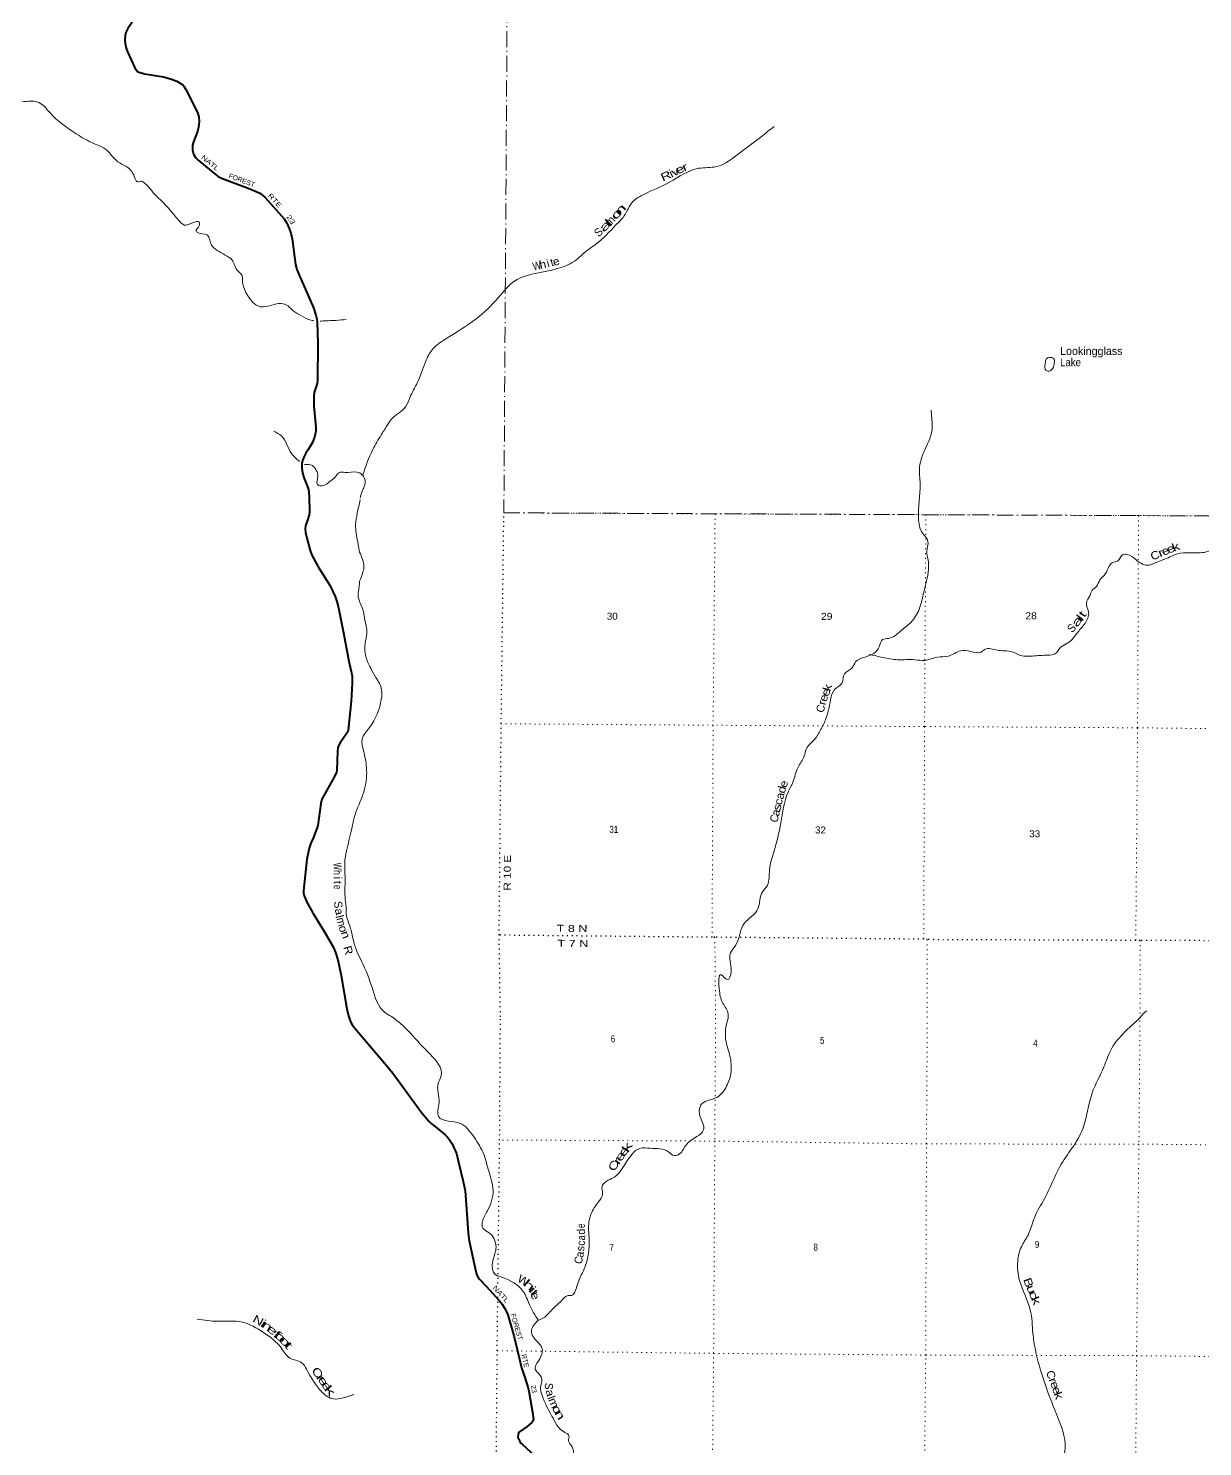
# Model space of a CAD drawing. Header units: feet. Extents: x -254670 to 6, y -549186 to -364975.
# Drawn here: x -167054 to -137716, y -513723 to -478276 of the extents above; entities that cross this region are included whole.
import ezdxf
from ezdxf.enums import TextEntityAlignment as Align

# ---------------------------------------------------------------- set-up
doc = ezdxf.new("R2010")
doc.units = ezdxf.units.FT
doc.header["$LTSCALE"] = 80
doc.linetypes.add('DOT_DASHED', pattern=[7.7, 5, -1.2, 0.3, -1.2])
doc.linetypes.add('DOTTED', pattern=[1.5, 0.3, -1.2])
for name, color, linetype, lineweight in [('26', 7, 'Continuous', 40), ('39', 7, 'Continuous', 13), ('44', 7, 'DOT_DASHED', 13), ('6', 7, 'DOTTED', 25), ('7', 7, 'DOTTED', 13)]:
    doc.layers.add(name, color=color, linetype=linetype, lineweight=lineweight)
doc.layers.add('27', color=7, linetype='Continuous')
doc.layers.add('41', color=7, linetype='Continuous')

msp = doc.modelspace()

# ---------------------------------------------------------------- linework, layer by layer
at = {"layer": '26'}
for points in [[(-164422.24, -478063.03), (-164567.14, -478277.39), (-164615.58, -478376.47), (-164638.89, -478456.86), (-164643.3, -478558.93), (-164632.91, -478657.26), (-164607.1, -478770.08), (-164576.11, -478866.64), (-164392.27, -479262.97), (-164349.37, -479322.6), (-164317.54, -479358.68), (-164263.73, -479382.61), (-164151.65, -479412.76), (-163677.06, -479489.42), (-163480.53, -479547.13), (-163346.01, -479597.97), (-163233.42, -479662.16), (-163196.55, -479687.71), (-163169.65, -479720.61), (-163118.4, -479805.77), (-162830.82, -480382.66), (-162797.48, -480490.83), (-162790.66, -480599.87), (-162800.47, -480748.07), (-162825.06, -480856.55), (-162925.63, -481112.63), (-162949.94, -481196.74), (-162949.94, -481286.47), (-162949.55, -481319.21), (-162926.02, -481418.08), (-162900.61, -481464.45), (-162875.02, -481504.62), (-162807.94, -481569.14), (-162618.34, -481727.84), (-162389.44, -481918.68), (-162308.73, -481975.94), (-162225.91, -482020.58), (-161560.38, -482271.66), (-161360.56, -482351.81), (-161272.93, -482393.2), (-161198.2, -482450.03), (-161138.42, -482506.86), (-160660.86, -483038.9), (-160592.87, -483145.48), (-160540.69, -483278.94), (-160497.21, -483396.73), (-160460.78, -483534.67), (-160382.31, -484173.88), (-160343.27, -484304.55), (-160302.16, -484403.51), (-159932.91, -485264.24), (-159872.35, -485443.5), (-159845.54, -485544.38), (-159839.57, -485610.19), (-159824.71, -486164.74), (-159830.6, -487072.86), (-159841.63, -487152.43), (-159911.31, -487374.97), (-159924.78, -487476.93), (-159922.95, -487719.89), (-159892, -488067.53), (-159875.44, -488248.38), (-159870.96, -488339.61), (-159885.9, -488414.39), (-159906.83, -488492.16), (-159959.23, -488629.1), (-160056.86, -488792.14)], [(-160056.86, -488792.14), (-160109.89, -488880.7), (-160169.89, -488994.67), (-160201.28, -489076.94), (-160219.21, -489154.71), (-160220.71, -489266.86), (-160208.68, -489383.75), (-160174.37, -489504.67), (-160084.69, -489711.06), (-160058.06, -489804.77), (-160045.83, -489878.56), (-160041.68, -489989.64), (-160029.39, -490349.67), (-160039.64, -490431.38), (-160078.95, -490565.54), (-160128.04, -490711.6), (-160137.15, -490791.89), (-160131.03, -490879.1), (-160102.79, -490984.95), (-160013.64, -491329.11), (-159968.11, -491442.93), (-159816.74, -491732.49), (-159514.25, -492213.13), (-159446.48, -492347.76), (-159392.31, -492479.29), (-159347.83, -492599.01), (-159306.6, -492759.16), (-159191.51, -493340.48), (-159045.87, -494090.74), (-158986, -494346.28), (-158972.67, -494413.14), (-158963.7, -494487.92), (-158964.56, -494637.61), (-158986.68, -495089.17), (-159067.41, -495813.25), (-159075.8, -495856.37), (-159093.73, -495895.25), (-159185.65, -496026.99), (-159267.11, -496131.55), (-159307.61, -496208.58), (-159320.92, -496260.17), (-159328.95, -496350.94)], [(-159328.95, -496350.94), (-159351.19, -496816.55), (-159358.28, -496862.89), (-159376.22, -496907.76), (-159445.55, -497050.59), (-159692.09, -497482.01), (-159725.97, -497544.87), (-159749.74, -497648.13), (-159826.11, -498201.43), (-159845.66, -498277.7), (-159942.02, -498511.73), (-159996.5, -498644.11), (-160034.55, -498765.87), (-160093.16, -499038.39), (-160182.56, -499834.67), (-160181.84, -499885.45), (-160166.89, -499957.24), (-160100.84, -500112.5), (-159941, -500401.09), (-159668.12, -500829.26), (-159443.12, -501230.89), (-159383.71, -501375.04), (-159323.75, -501559.26), (-159237.03, -501949.58), (-159098.1, -502778.08), (-159055.42, -502954.6)], [(-159055.42, -502954.6), (-159024.51, -503054.62), (-158997.96, -503122.94), (-158965.72, -503179.87), (-158858.86, -503315.99)], [(-158858.86, -503315.99), (-158099.62, -504201.59), (-157946.2, -504384.96), (-157769.1, -504642.71), (-157274.78, -505309.5)], [(-157274.78, -505309.5), (-157219.6, -505383.93), (-157048.24, -505587.46), (-156988.23, -505644.92), (-156880.59, -505732.76), (-156642.37, -505928.31), (-156577.22, -505993.09), (-156514.47, -506082.41), (-156469.8, -506156.18), (-156412.67, -506267.85), (-156383.96, -506335.76), (-156360.76, -506395.56), (-156308.66, -506610.1)], [(-156308.66, -506610.1), (-156189.94, -507098.92), (-156141.21, -507328.25), (-156099.83, -507904.3), (-156066.21, -508388.24), (-156038.11, -508578.01), (-155874.63, -509344.63), (-155846.24, -509436), (-155820.14, -509493.46), (-155785.41, -509539.76), (-155615.9, -509713.17), (-155288.96, -510069.96), (-155218.48, -510160.78), (-155139.71, -510285.43), (-155108.85, -510351.45), (-155076.28, -510426.24), (-154914.72, -510979.01), (-154734.22, -511750.67), (-154674.94, -511919.57), (-154576.27, -512225.14), (-154546.35, -512332.52), (-154452.29, -512915.5)], [(-154452.29, -512915.5), (-154439.85, -512992.59), (-154436.72, -513032.49), (-154438.66, -513061.88), (-154449.1, -513085.38), (-154478.59, -513120.89), (-154593.36, -513218.73), (-154780.48, -513354.38), (-154792.35, -513363.55), (-154805.4, -513384.44), (-154819.76, -513426.23), (-154822.37, -513474.55), (-154813.35, -513510.81), (-154795.62, -513560.09), (-154764.3, -513609.71), (-154746.03, -513633.22), (-154705.92, -513671.89), (-154013.54, -514305.36)]]:
    msp.add_lwpolyline(points, dxfattribs=at)
at = {"layer": '39'}
for points in [[(-175141.88, -475950.64), (-174855.82, -476174.91), (-174592.63, -476442.23), (-174140.95, -476763.26), (-173885.39, -476719.02), (-173560.21, -476506.51), (-172955.09, -476475.03), (-172098.88, -476716.79), (-171740.04, -477089.35), (-171631.1, -477554.43), (-171826.81, -477914.65), (-171902.78, -478123.06), (-171708.78, -478243.13), (-171486.7, -478369.45), (-171072.62, -478615.83), (-170796.05, -478712.43), (-170667.32, -478956.6), (-170421.48, -479388.57), (-170201.14, -479480.71), (-170093.81, -479634.28), (-169826.1, -480096.56), (-169143.2, -480401.3), (-168441.69, -480378.6), (-168022.34, -480203), (-167610.01, -480155.95), (-167147.42, -480105.28), (-166789.93, -480132.17), (-166518.56, -480381.46), (-165857.48, -480909.09), (-165417.3, -481157.69), (-165148.96, -481280.35), (-164817.92, -481608.48), (-164440.39, -481902.8), (-164293.29, -482110.94), (-164248.94, -482093.19), (-164206.86, -482107.59), (-163915.75, -482403.25), (-163592.69, -482725.29), (-163421.42, -482925.58), (-163309.92, -483059.08), (-163152.18, -483190.93), (-162950.79, -483134.21), (-162787.91, -483121.41), (-162806.93, -483241.84), (-162861.97, -483341.89), (-162753.91, -483401.01), (-162581.44, -483446.56), (-162474.87, -483698.59), (-162337.19, -483824.26), (-162135.15, -483944.4), (-161963.3, -484070.33), (-161903.97, -484193.38), (-161842.61, -484314.43), (-161713.13, -484462.14), (-161700.32, -484625.02), (-161673.19, -484753.85), (-161488.77, -485072.8), (-161321.06, -485214.78), (-161029.62, -485206.99), (-160796.1, -485154.54), (-160597.45, -485192.26), (-160479.7, -485297.67), (-160287.8, -485429.79), (-160049.61, -485552.21), (-159930.89, -485580.83)], [(-158705.33, -489449.05), (-158446.67, -488798.87), (-158240.07, -488438.61), (-158095.03, -488208.56), (-157966.52, -488026.64), (-157629.45, -487737.94), (-157516.52, -487489.5), (-157336.18, -487135.04), (-157132.3, -486613.83), (-156964.46, -486307.54), (-156631.6, -486040.93), (-155869.36, -485538.74), (-155316.61, -485012.57), (-154885.61, -484579.87), (-154477.01, -484420.54), (-153806.39, -484273.6), (-153363.05, -484058.26), (-153113.25, -483839.19), (-152875.98, -483672.32), (-152374, -483189.95), (-152174.6, -482970.44), (-151949.83, -482606.32), (-151678.16, -482425.67), (-151032.44, -482117.57), (-150307.78, -481773.97), (-149863.84, -481731.63), (-149280.32, -481386.77), (-148746.74, -480985.15), (-148422.01, -480726.52)], [(-159765.84, -485591.6), (-159736.42, -485590.82), (-159374.57, -485573.53), (-159111.17, -485555.47)], [(-141640.92, -486624.22), (-141609.88, -486527.94), (-141559.28, -486504.24), (-141428.53, -486541.61), (-141421.2, -486632.2), (-141454.61, -486772.71), (-141553.96, -486840.23), (-141634.43, -486817.39), (-141655.9, -486730.7), (-141640.92, -486624.22)], [(-149570.85, -503019.38), (-149569.2, -502910.4), (-149700.12, -502645.72), (-149788.28, -502331.13), (-149740.65, -501931.24), (-149592.42, -502051.24), (-149495.98, -501846.91), (-149512.36, -501384.09), (-149383.83, -501200.16), (-149202.3, -500698.87), (-149031.37, -500509.28), (-148850.49, -500333.86), (-148734.03, -499900.38), (-148589.14, -499688.44), (-148537.61, -499304.68), (-148429.15, -498863.08), (-148253.77, -498128.39), (-148074.16, -497369.59), (-147953.12, -497115.19), (-147825.07, -496744.18), (-147671.6, -496469.94), (-147619.72, -496289.36), (-147406, -496043.82), (-147260.94, -495811.76), (-147139.93, -495561.38), (-147010.8, -495057.61), (-146909.88, -494799.01), (-146729.11, -494637.67), (-146660.67, -494404.93), (-146476.05, -494265.75), (-146386.03, -494107.63), (-146145.12, -493989.07), (-145794.22, -493734.69), (-145714.11, -493554.35), (-145556.56, -493521.55), (-145248.49, -493327.14), (-145006.87, -493122.08), (-144796.54, -492798.06), (-144684.16, -492370.59), (-144566.57, -491798.32), (-144576.69, -491556.84), (-144609.26, -491347.34), (-144578.99, -491098.17), (-144714.42, -490891.79), (-144816.2, -490516.73), (-144772.9, -489660.17), (-144785.58, -489237.62), (-144675.56, -488852.37), (-144479.78, -488335.1), (-144486.85, -487966.92), (-144497.75, -487819.97)], [(-160277.69, -489103.19), (-160475.49, -488907.03), (-160731.28, -488462.93), (-160925.31, -488346.87)], [(-158761.41, -489395.1), (-158844.49, -489369.86), (-159142.76, -489375.57), (-159295.54, -489382.42), (-159386.82, -489492.24), (-159524.33, -489603.72), (-159667.73, -489697.06), (-159830.36, -489677.71), (-159818.71, -489470.81), (-159859.77, -489323.78), (-159957.3, -489202.45), (-160157.55, -489177.01)], [(-158761.41, -489395.1), (-158684.06, -489472.67), (-158649.57, -489694.25), (-158707.05, -489818.46), (-158767.14, -490017.08)], [(-158764.2, -490055.75), (-158837.14, -490392.81), (-158877.54, -490679.88), (-158826.63, -491112.35), (-158774.59, -491398.12)], [(-146047.64, -493926.43), (-145703.63, -493999.01), (-145339.14, -494056.55), (-144901.6, -494056.4), (-144657.77, -494074.65), (-144340.54, -493992.97), (-144068.09, -493963.2), (-143758.53, -493833.17), (-143512.65, -493847.42), (-143252.68, -493863.8), (-143161.42, -493800.23), (-142842.98, -493817.13), (-142673.75, -493834.72), (-142460.25, -493862.77), (-142257.31, -493949.05), (-141965.06, -493963.71), (-141575.72, -493941), (-141404.1, -493912.35), (-141247.37, -493732.69), (-141083.27, -493637.58), (-140833.05, -493366.22), (-140653.81, -493146.53), (-140562.88, -492875.77), (-140619.38, -492633.88), (-140533.23, -492455.61), (-140477.68, -492319.31), (-140366.01, -492225.75), (-140281.99, -492059.53), (-140178.26, -491949.81), (-140075.97, -491769.67), (-139974.02, -491631.77), (-139834.51, -491584.73), (-139718.34, -491432.88), (-139599.32, -491425.88), (-139388.59, -491546.43), (-139109.52, -491693.74), (-138879.1, -491625.37), (-138537.22, -491487.59), (-138345.02, -491408.82), (-138040.35, -491383.36), (-137626.81, -491360.87), (-137211.38, -491105.05), (-137126.14, -491037.41), (-136849.71, -491013.7), (-136498.77, -490755.3), (-135920.7, -490426.3), (-135804.22, -490374.51), (-135515.17, -490348.61), (-135082.71, -490435.92), (-134916.77, -490362.96), (-134826.88, -490218.92), (-134573.34, -490036.1)], [(-158772.71, -491368.47), (-158691.34, -491596.86), (-158670.44, -491753.95), (-158705.9, -491898.47), (-158777.03, -492093.51)], [(-158777.03, -492093.51), (-158806.07, -492350.45), (-158811.2, -492493.09), (-158785.12, -492588.74)], [(-158785.12, -492588.74), (-158675.67, -492886.43), (-158652.64, -493029.46), (-158598.56, -493319.61), (-158635.32, -493623.04), (-158624.07, -493973.16), (-158501.43, -494263.91), (-158370.27, -494498.42), (-158227.6, -494805.45), (-158235.61, -495044.76), (-158531.73, -495750.22), (-158715.59, -496042.29), (-158681.65, -496330.25), (-158606.44, -496749.33), (-158653.13, -497281.99), (-158764.64, -497602.86), (-158820.17, -497738.52)], [(-158820.17, -497738.52), (-158912.1, -497998.75), (-158984.85, -498311.69), (-159103.44, -498833.28), (-159149.98, -499134.36), (-159140.72, -499496.17), (-159142.43, -499976.46), (-159118.33, -500237.9), (-159104.03, -500467.12), (-159023.51, -500708.9), (-158984.44, -500853.9), (-158914.37, -501147.85), (-158872.17, -501269.99), (-158844.57, -501353.8)], [(-158844.98, -501352.98), (-158728.67, -501588.17), (-158460.04, -502272.48), (-158158.4, -502864.55), (-157989.15, -502967.95)], [(-157996.46, -502962.17), (-157715.1, -503184.79), (-157197.91, -503728.83), (-157010.76, -503918.25), (-156740.92, -504452.04), (-156815.19, -504641.25), (-156792.73, -505126.52), (-156804.55, -505474.85), (-156559.14, -505589.81), (-156279.58, -505636.34), (-155919.38, -505988.98), (-155677.77, -506414.02), (-155552.79, -506838.97), (-155443.87, -507314.24), (-155586.28, -507831.6), (-155712.78, -508107.35), (-155698.59, -508264.41), (-155537.63, -508381.32), (-155418.88, -508532.43), (-155370.48, -508733.82), (-155442.66, -509045.85), (-155466.66, -509229.06), (-155406.21, -509402.27), (-155237.23, -509484.96), (-154692.02, -509841.77), (-154530.9, -510178.15), (-154317.47, -510564.91)], [(-139362.5, -503081.16), (-139248.49, -502962.82), (-139182.89, -502887.67), (-139117.9, -502829.91)], [(-149570.85, -503019.38), (-149621.02, -503209.2), (-149632.87, -503527.33), (-149525.98, -503966.36), (-149497.56, -504354.98), (-149607.91, -504709.28), (-149853.05, -504992.99), (-150249.07, -505179.94), (-150289.14, -505393.34), (-150208.54, -505624.95), (-150182.27, -505806.19), (-150353.09, -505973.18), (-150622.41, -506184.39), (-150817.3, -506427.87), (-150919.84, -506447.92), (-151058.66, -506355.19), (-151521.24, -506266.24), (-151780.65, -506270.06), (-151971.59, -506410.86), (-152411.59, -506984.37), (-152564.37, -507064.79), (-152719.11, -507207.63), (-152706.9, -507413.01), (-152811.33, -507608.24), (-152972.04, -507851.75), (-153048.28, -508105.39), (-153043.95, -508542.33), (-153142.01, -509222.82), (-153334.75, -509667.65), (-153487.39, -509941.37), (-153589.94, -509951.36), (-153714.55, -510055.96), (-153945.65, -510271.23), (-154184.79, -510506.62), (-154317.47, -510564.91)], [(-139362.5, -503081.16), (-139720.99, -503420.27), (-140012.3, -503814.69), (-140180.93, -504231.35), (-140478.09, -504889.54), (-140708.72, -505779.33), (-141281.18, -506725.23), (-141660.7, -507514.23), (-141919.77, -508003.31), (-142078.33, -508436.09), (-142245.03, -508727.92), (-142335.28, -509084.24), (-142290.7, -509571.54), (-142020.71, -510306.68), (-141955.96, -510888.63), (-141893.33, -511305.48), (-141365.33, -512914.68), (-141149.57, -513760.52), (-141308.05, -514314.11), (-141577.16, -514823.32), (-142173.94, -515499.39), (-142489.36, -515926.01), (-142633.84, -516368.86), (-142679.69, -516938.65), (-142687.47, -517317.18), (-142737.45, -517727.9), (-142703.07, -518009.82), (-142666.69, -518269.59), (-142859.54, -518553.34), (-143048.29, -518957.91), (-143144.61, -519247.78), (-143323.35, -519587.92), (-143624.84, -519799.11), (-143755.38, -520042.64), (-143682.9, -520169.55), (-143628.37, -520501.82), (-143696.51, -520833.99), (-143778.86, -520980.91), (-143809.95, -521049.84)], [(-162837.17, -510540.67), (-162320.67, -510588.61), (-161705.44, -510611.15), (-161180.46, -510870.12), (-160734.88, -511257.09), (-160519.58, -511511.8), (-160226.8, -511624.42), (-160103.35, -511790.07), (-159717.44, -512357.42), (-159433.15, -512530.26), (-159185.57, -512501.92), (-158922.81, -512421.41)], [(-154317.47, -510564.91), (-154486.21, -510830.56), (-154445.89, -510969.52), (-154216.43, -511279.78), (-154226.39, -511414.68), (-154346.89, -511638.08), (-154391.03, -511776.98), (-154328.62, -511873.68), (-154223.94, -512042.89), (-154255.97, -512242.21), (-154219.63, -512447.61), (-153975.95, -512957.22), (-153651.9, -513368.23), (-153547.27, -513452.87), (-153559.25, -513577.7), (-153523, -513652.23), (-153470.66, -513730.8), (-153438.35, -513920.09), (-153506.63, -514050.92), (-153498.46, -514240.19), (-153417.97, -514310.73), (-153347.46, -514496.03), (-153293, -514733.66), (-153093.77, -514933.15), (-152771.82, -515227.38), (-152299.05, -515507.62), (-152107.78, -515835.97), (-152101.59, -516055.45), (-152053.3, -516101.8), (-151950.69, -516168.32), (-151848.02, -516333.51), (-151747.36, -516486.61), (-151570.37, -516533.06), (-151437.71, -516436.52), (-151296.98, -516392.33), (-151119.97, -516456.9), (-150611.08, -516622.4), (-150406.03, -516535.98), (-150237.15, -516481.75), (-150082.2, -516634.89), (-149963.47, -516751.77), (-149886.91, -516957.21), (-149816.41, -517116.33), (-149629.33, -517211.11), (-149281.27, -517455.01), (-149222.86, -517585.94), (-149160.44, -517700.75), (-148846.49, -518037.25), (-148663.37, -518212.57), (-148379.8, -518253.06), (-148118.34, -518311.66), (-147957.4, -518408.43), (-147866.85, -518485.01), (-147663.72, -518513.36), (-147287.57, -518670.71), (-146834.99, -518840.19), (-146621.72, -518991.37), (-146044.21, -519519.36), (-145913.42, -519628.19), (-145647.71, -520010.96), (-145404.35, -520057.46), (-145177.02, -520188.52), (-144943.59, -520422.27), (-144788.66, -520545.21), (-144563.39, -520613.84), (-144332.09, -520670.4), (-144080.65, -520763.22), (-143933.77, -520886.16), (-143807.69, -521059.63)]]:
    msp.add_spline(points, degree=3, dxfattribs=at)
at = {"layer": '44'}
msp.add_lwpolyline([(-149750.9, -457317.86), (-149763.54, -460415.08), (-154982.9, -460481.39), (-155173.56, -490384.1), (-127015.9, -490509.09)], dxfattribs=at)
at = {"layer": '6'}
for points in [[(-155259.98, -502980.42), (-155291.58, -500940.68), (-155240.31, -495656.65), (-155173.56, -490384.1)], [(-127074.43, -501147.81), (-128693.73, -501135.87), (-128772.36, -501135.18), (-133982.23, -501095.1), (-134064.9, -501094.37), (-139276.92, -501070.36), (-139385.81, -501071.41), (-144593.83, -501051.46), (-144684.47, -501040.6), (-149902.35, -500992.4), (-149972.93, -500993.79), (-155291.58, -500940.68)], [(-155321.38, -509648.23), (-155279.85, -506059.95), (-155259.98, -502980.42)], [(-155508.31, -530784.53), (-155490.32, -527153.26), (-155449.78, -521861.8), (-155383.07, -516606.61), (-155340.51, -511325.22), (-155325.07, -509966.93)]]:
    msp.add_lwpolyline(points, dxfattribs=at)
at = {"layer": '7'}
for p, q in [((-149902.35, -500992.4), (-149883.83, -503015.93)), ((-144593.83, -501051.46), (-144594.87, -503049.65)), ((-139276.92, -501070.36), (-139280.6, -503082.31))]:
    msp.add_line(p, q, dxfattribs=at)
for points in [[(-155173.56, -490384.1), (-149900.53, -490411.38), (-144629.09, -490430.9), (-139317.45, -490454.48), (-133998.27, -490478.1), (-128703.4, -490501.6), (-127015.9, -490509.09)], [(-149896.79, -490411.41), (-149945.73, -495693.45), (-149972.93, -500993.79)], [(-144629.99, -490430.89), (-144663.21, -495726.13), (-144684.47, -501040.6)], [(-139317.45, -490454.48), (-139340.34, -495757.15), (-139385.81, -501071.41)], [(-127045.28, -495847.94), (-128723.01, -495839.06), (-134035.89, -495820.19), (-139340.34, -495757.15), (-144673.29, -495726.04), (-149945.73, -495693.45), (-155240.31, -495656.65)], [(-149883.83, -503015.93), (-149904.57, -506086.28), (-149933.04, -511375.74), (-149987.65, -516673.22), (-150034.24, -521952.6), (-150094.9, -527225.92), (-150126.95, -532237.44), (-150129.83, -532597.99)], [(-144851.99, -532325.6), (-144781.96, -527242.13), (-144747.44, -521982.88), (-144688.79, -516701.51), (-144634.16, -511434.22), (-144615.73, -506156.84), (-144594.87, -503049.65)], [(-139280.6, -503082.31), (-139306.82, -506162.99), (-139367.48, -511448.39), (-139406, -516741.86), (-139460.65, -521997.06), (-139509.23, -527292.54), (-139573.89, -532590.02)], [(-127102.81, -506305.59), (-128751.3, -506255.76), (-134032.08, -506209.37), (-139306.82, -506162.99), (-144615.73, -506156.84), (-149904.57, -506086.28), (-155279.85, -506059.95)], [(-155340.51, -511325.22), (-149933.03, -511391.84), (-144634.16, -511434.22), (-139367.48, -511448.39), (-136651.2, -511480.56)]]:
    msp.add_lwpolyline(points, dxfattribs=at)

# ---------------------------------------------------------------- texts
at = {"layer": '27'}
for s, rotation, width, p in [('NATL', 320.07, 1.25, (-162745.46, -481519.19)), ('FOREST', 339.33, 1.05, (-162061.21, -482007.6)), ('RTE', 311.911, 1.3, (-161079.3, -482463.71)), ('23', 302.911, 1.4, (-160616.68, -482983.49)), ('NATL', 311.348, 1.25, (-155460.11, -509760.23)), ('FOREST', 286.292, 1.05, (-155005.26, -510415.84)), ('RTE', 283.165, 1.05, (-154737.98, -511427.27)), ('23', 279.165, 1.1, (-154499.62, -512195.1))]:
    msp.add_text(s, height=120, rotation=rotation, dxfattribs=dict(at, width=width)).set_placement(p)
at = {"layer": '41'}
for s, rotation, width, p in [('e', 25.42, 1.35, (-150734.16, -481887.23)), ('r', 25.316, 1.5, (-150610.01, -481831.38)), ('R', 25.484, 1.35, (-151082.96, -482053.02)), ('i', 25.42, 1.15, (-150954.71, -481994.33)), ('v', 25.42, 1.45, (-150849.59, -481942.1)), ('n', 48.641, 2, (-152194.04, -482872.75)), ('a', 43.863, 2.1, (-152573.67, -483281.91)), ('l', 45.342, 1.85, (-152491.78, -483195.57)), ('o', 46.858, 1.95, (-152286.76, -482977.3)), ('W', 13.301, 0.85, (-154325.54, -484304.73)), ('h', 12.488, 1.1, (-154179.83, -484273.88)), ('e', 15.287, 1.1, (-153843.92, -484193.67)), ('e', 21.983, 1.25, (-138608.59, -491426.54)), ('e', 23.047, 1.3, (-138476.14, -491372.61)), ('k', 21.996, 1.4, (-138348.19, -491325.85)), ('C', 21.916, 1.15, (-138867.32, -491536.07)), ('r', 21.983, 1.4, (-138722.98, -491473.99)), ('a', 52.075, 1.85, (-140772.67, -493153.16)), ('l', 53.775, 1.45, (-140698.24, -493059.05)), ('t', 54.431, 1.6, (-140638.54, -492971.61)), ('k', 73.195, 1.25, (-146994.84, -494778.58)), ('e', 66.325, 1.3, (-147039.72, -494906.96)), ('r', 76.188, 1.15, (-147130.41, -495152.73)), ('e', 71.038, 1.15, (-147092.11, -495043.14)), ('d', 76.658, 1.2, (-148136.4, -497323.54)), ('e', 70.985, 1.15, (-148091.44, -497189.9)), ('c', 76.658, 1.15, (-148217.54, -497627.47)), ('a', 76.658, 1.1, (-148177.95, -497479.64)), ('a', 76.708, 1.1, (-148285.73, -497899.79)), ('s', 76.708, 1.25, (-148249.99, -497763.46)), ('W', 271.953, 0.7, (-159430.42, -499222.06)), ('h', 269.263, 0.8, (-159427.49, -499371.71)), ('e', 270.329, 0.7, (-159423.37, -499739.38)), ('a', 282.521, 1.1, (-159384.32, -500372.38)), ('o', 285.84, 1.1, (-159282.96, -500808.73)), ('n', 288.728, 1.25, (-159220.07, -500960.09)), ('k', 57.025, 1.8, (-152012.42, -506291.08)), ('r', 56.845, 1.75, (-152258.97, -506631.94)), ('e', 56.845, 1.6, (-152185.76, -506519.87)), ('e', 54.831, 1.65, (-152101.26, -506400.81)), ('C', 58.607, 1.35, (-152348.45, -506753.56)), ('e', 87.926, 0.75, (-153152.02, -508206.72)), ('c', 85.812, 0.95, (-153151.63, -508643.67)), ('a', 88.411, 0.85, (-153143.08, -508505.11)), ('C', 77.957, 0.95, (-153210.64, -509081.18)), ('W', 329.446, 1.15, (-154733.4, -509653.93)), ('h', 319.879, 1.9, (-154608.67, -509763.32)), ('i', 312.663, 1.8, (-154533.77, -509865.95)), ('B', 289.62, 1.35, (-142160.2, -509655.85)), ('u', 292.122, 1.4, (-142086.81, -509829.56)), ('t', 306.307, 1.65, (-154491.88, -509932.1)), ('e', 292.288, 1.25, (-154484.03, -509991.27)), ('c', 294.18, 1.5, (-142027.27, -509975.63)), ('k', 294.18, 1.5, (-141970.17, -510114.76)), ('N', 331.714, 1.35, (-161357.48, -510654.16)), ('i', 327.414, 1.4, (-161236.96, -510728.46)), ('n', 324.367, 1.75, (-161144.25, -510789.77)), ('e', 322.172, 1.75, (-161022.2, -510886)), ('f', 319.157, 2.1, (-160902.25, -510997.67)), ('o', 319.157, 1.85, (-160821.39, -511055.7)), ('o', 316.752, 1.95, (-160716.7, -511162.62)), ('t', 312.354, 1.9, (-160628.09, -511257.63)), ('C', 303.705, 1.4, (-159916.74, -511925.66)), ('C', 288.432, 1.1, (-141597.84, -511956.12)), ('r', 303.705, 1.8, (-159832.86, -512051.43)), ('e', 303.679, 1.6, (-159769.73, -512140.62)), ('e', 305.777, 1.65, (-159680.14, -512267.91)), ('k', 308.551, 2, (-159598.7, -512384.88)), ('S', 266.447, 0.95, (-154148.85, -512207.27)), ('r', 290.075, 1.35, (-141546.01, -512098.49)), ('e', 290.075, 1.2, (-141500.06, -512214.97)), ('a', 285.054, 1.15, (-154114.86, -512404.19)), ('m', 293.355, 1.15, (-154016.41, -512669.78)), ('e', 290.075, 1.2, (-141454.66, -512348.47)), ('k', 289.602, 1.35, (-141410.99, -512480.37)), ('o', 296.599, 1.35, (-153935.61, -512836.66)), ('n', 300.532, 1.6, (-153858.31, -512979.35))]:
    msp.add_text(s, height=200, rotation=rotation, dxfattribs=dict(at, width=width)).set_placement(p, align=Align.CENTER)
for s, rotation, p in [('m', 45.342, (-152453.76, -483156.84)), ('S', 43.863, (-152742.15, -483442.16)), ('i', 14.91, (-154046.78, -484243.06)), ('t', 15.287, (-153946.99, -484219.09)), ('S', 48.385, (-140916.86, -493332.02)), ('C', 77.066, (-147163.49, -495298.63)), ('C', 76.708, (-148318.44, -498044.52)), ('i', 269.263, (-159424.37, -499505.91)), ('t', 269.263, (-159421.16, -499618.93)), ('S', 275.841, (-159409.89, -500187.17)), ('l', 284.449, (-159373.12, -500500.21)), ('m', 285.545, (-159329.81, -500633.05)), ('d', 92.693, (-153145.48, -508346.4)), ('a', 81.862, (-153180.41, -508933.39)), ('s', 84.749, (-153163.27, -508782.76)), ('l', 290.517, (-154081.36, -512530.97))]:
    msp.add_text(s, height=200, rotation=rotation, dxfattribs=at).set_placement(p, align=Align.CENTER)
msp.add_text('Lookingglass', height=200, dxfattribs=at).set_placement((-141277.17, -486439.62))
at = {"layer": '41', "width": 0.9}
msp.add_text('Lake', height=200, dxfattribs=at).set_placement((-141277.17, -486720.14))
at = {"layer": '41', "width": 1.15}
msp.add_text('R', height=200, rotation=285.85, dxfattribs=at).set_placement((-159186.44, -501235.69))
at = {"layer": '6'}
for s, rotation, width, p in [('R 10 E', 89.444, 1.25, (-155005.76, -499826.36)), ('T 8 N', 359.428, 1.35, (-153856.94, -500855)), ('T 7 N', 359.428, 1.35, (-153834.9, -501230.24))]:
    msp.add_text(s, height=175, rotation=rotation, dxfattribs=dict(at, width=width)).set_placement(p)
at = {"layer": '7'}
for s, width, p in [('30', 1.05, (-152602.38, -493053.63)), ('29', 1.1, (-147249.64, -493058.85)), ('28', 1.1, (-142143.88, -493044.58)), ('31', 0.85, (-152537.56, -498383.02)), ('32', 1.05, (-147400.14, -498398.33)), ('33', 1.05, (-142047.21, -498494.5)), ('6', 0.85, (-152502.54, -503617.54)), ('5', 0.85, (-147275.94, -503656.13)), ('4', 0.85, (-141949.02, -503724.42)), ('8', 0.85, (-147439.19, -508825.03)), ('9', 0.85, (-141906.22, -508758.03)), ('7', 0.85, (-152537.1, -508832.49))]:
    msp.add_text(s, height=175, dxfattribs=dict(at, width=width)).set_placement(p)

doc.saveas('drawing.dxf')
